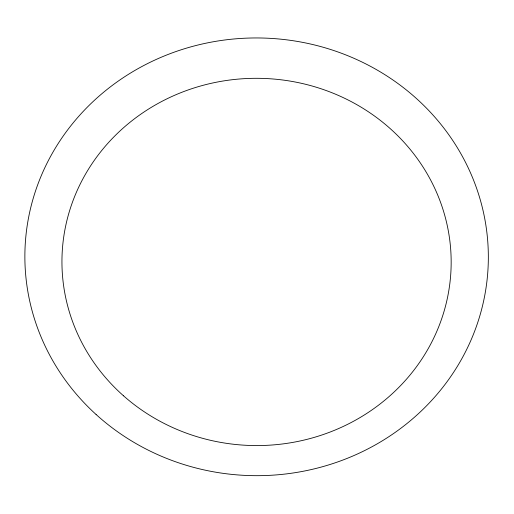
<?xml version="1.0" encoding="UTF-8"?>
<svg xmlns="http://www.w3.org/2000/svg" width="514" height="514" viewBox="0 0 514 514"><rect width="100%" height="100%" fill="white"/><g stroke="black" fill="none" stroke-linecap="round" stroke-linejoin="round"><path stroke-width="0.77" d="M96.092 414.49A231.737 218.861 0.6 0 0 481.612 309.434A231.737 218.861 0.6 0 0 192.127 46.523A231.737 218.861 0.6 0 0 96.092 414.49M123.508 395.799A194.607 183.626 0.6 0 0 446.075 303.877A194.607 183.626 0.6 0 0 200.081 86.146A194.607 183.626 0.6 0 0 123.508 395.799"/></g></svg>
